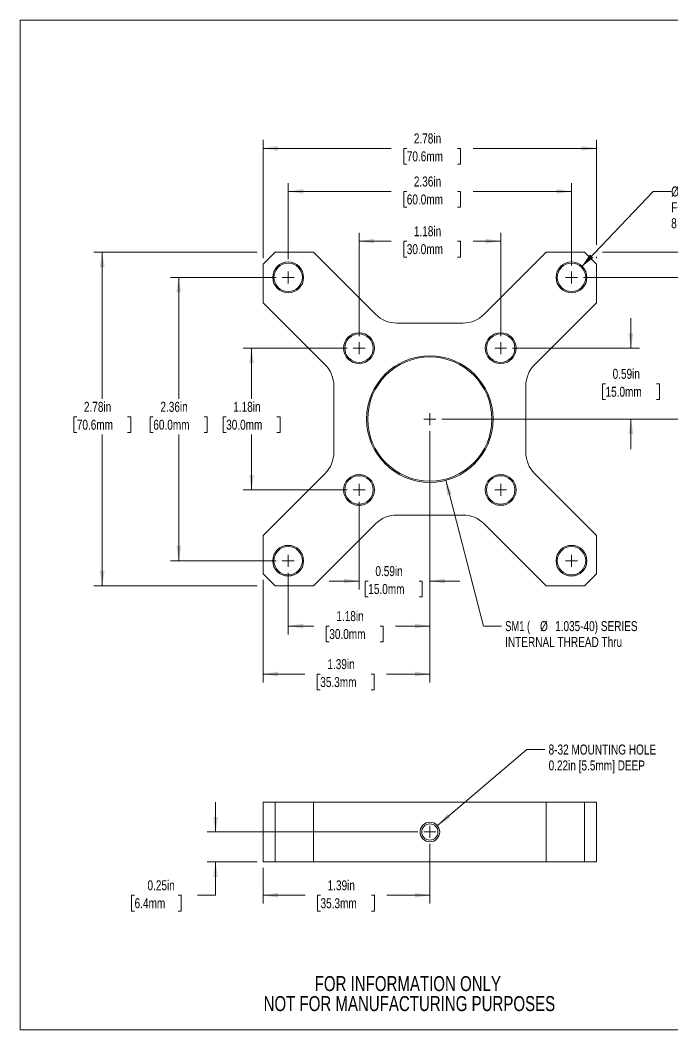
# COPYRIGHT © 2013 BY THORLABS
# Model space of a CAD drawing. Header units: inches. Extents: x 0.1 to 10.9, y 0 to 8.5.
# Drawn here: x 0.06 to 5.5, y 0.04 to 8.45 of the extents above; entities that cross this region are included whole.
import ezdxf

# ---------------------------------------------------------------- set-up
doc = ezdxf.new("R2010")
doc.units = ezdxf.units.IN
doc.header["$MEASUREMENT"] = 0
doc.styles.add('SLDTEXTSTYLE0', font='TXT', dxfattribs={"width": 0.75})
doc.styles.add('SLDTEXTSTYLE2', font='TXT', dxfattribs={"width": 0.7})
doc.dimstyles.new('SLDDIMSTYLE0', dxfattribs={"dimtxt": 0.083333, "dimasz": 0.125, "dimexe": 0, "dimexo": 0.0625, "dimgap": 0.020833, "dimtad": 0, "dimtih": 1, "dimtoh": 1, "dimrnd": 1e-09, "dimzin": 12, "dimdsep": 46, "dimtxsty": 'SLDTEXTSTYLE0', "dimsah": 1, "dimcen": 0.09, "dimadec": 0, "dimazin": 3, "dimtfac": 1, "dimtofl": 0, "dimtmove": 0, "dimatfit": 3, "dimfxl": 1, "dimfrac": 2, "dimtolj": 1, "dimtzin": 12, "dimarcsym": 0})
doc.dimstyles.new('SLDDIMSTYLE1', dxfattribs={"dimtxt": 0.083333, "dimasz": 0.125, "dimexe": 0, "dimexo": 0.0625, "dimgap": 0.020833, "dimtad": 0, "dimtih": 1, "dimtoh": 1, "dimrnd": 1e-09, "dimdsep": 46, "dimtxsty": 'SLDTEXTSTYLE0', "dimsah": 1, "dimcen": 0.09, "dimadec": 0, "dimazin": 2, "dimtfac": 1, "dimtmove": 0, "dimatfit": 0, "dimfxl": 1, "dimfrac": 2, "dimtolj": 1, "dimtzin": 12, "dimarcsym": 0})
doc.dimstyles.new('SLDDIMSTYLE2', dxfattribs={"dimtxt": 0.083333, "dimasz": 0.125, "dimexe": 0, "dimexo": 0.0625, "dimgap": 0.020833, "dimtad": 0, "dimtih": 1, "dimtoh": 1, "dimrnd": 1e-09, "dimzin": 12, "dimdsep": 46, "dimtxsty": 'SLDTEXTSTYLE0', "dimsah": 1, "dimcen": 0, "dimadec": 0, "dimazin": 3, "dimtfac": 1, "dimtofl": 0, "dimtmove": 0, "dimatfit": 3, "dimfxl": 1, "dimfrac": 2, "dimtolj": 1, "dimtzin": 12, "dimarcsym": 0})

# ---------------------------------------------------------------- blocks, each defined once
blk = doc.blocks.new('SW_NOTE_2')
at = {"color": 0, "linetype": 'Continuous', "lineweight": 0, "char_height": 0.125, "attachment_point": 2, "style": 'SLDTEXTSTYLE0'}
for s, insert in [('FOR INFORMATION ONLY', (0.9863, 0.1611)), ('NOT FOR MANUFACTURING PURPOSES', (0.9991, -0.0055))]:
    blk.add_mtext(s, dxfattribs=dict(at, insert=insert))
blk = doc.blocks.new('_D')
at = {"color": 7, "linetype": 'Continuous', "lineweight": 0}
for p, q in [((2.1974, 6.3072), (1.314, 6.3072)), ((1.384, 6.3072), (1.384, 5.2947)), ((1.1721, 5.1454), (1.1468, 5.1454)), ((1.1468, 5.1454), (1.1468, 5.013)), ((1.5959, 5.1454), (1.6212, 5.1454)), ((1.6212, 5.1454), (1.6212, 5.013)), ((1.1468, 5.013), (1.1721, 5.013)), ((1.384, 3.945), (1.384, 4.9961)), ((1.6212, 5.013), (1.5959, 5.013)), ((2.1965, 3.945), (1.314, 3.945))]:
    blk.add_line(p, q, dxfattribs=at)
for points in [[(1.384, 6.3072), (1.364, 6.1822), (1.404, 6.1822)], [(1.384, 3.945), (1.404, 4.07), (1.364, 4.07)]]:
    blk.add_solid(points, dxfattribs=at)
at = {"color": 7, "linetype": 'Continuous', "lineweight": 0, "char_height": 0.08333, "attachment_point": 1, "style": 'SLDTEXTSTYLE0'}
for s, insert in [('2.36in', (1.2313, 5.2697)), ('60.0mm', (1.1721, 5.1204))]:
    blk.add_mtext(s, dxfattribs=dict(at, insert=insert))
blk = doc.blocks.new('_D_1')
at = {"color": 7, "linetype": 'Continuous', "lineweight": 0}
for p, q in [((2.787, 5.7167), (1.9213, 5.7167)), ((1.9913, 5.7167), (1.9913, 5.2947)), ((1.7794, 5.1454), (1.7541, 5.1454)), ((1.7541, 5.1454), (1.7541, 5.013)), ((2.2032, 5.1454), (2.2285, 5.1454)), ((2.2285, 5.1454), (2.2285, 5.013)), ((1.7541, 5.013), (1.7794, 5.013)), ((1.9913, 4.5356), (1.9913, 4.9961)), ((2.2285, 5.013), (2.2032, 5.013)), ((2.787, 4.5356), (1.9213, 4.5356))]:
    blk.add_line(p, q, dxfattribs=at)
for points in [[(1.9913, 5.7167), (1.9713, 5.5917), (2.0113, 5.5917)], [(1.9913, 4.5356), (2.0113, 4.6606), (1.9713, 4.6606)]]:
    blk.add_solid(points, dxfattribs=at)
at = {"color": 7, "linetype": 'Continuous', "lineweight": 0, "char_height": 0.08333, "attachment_point": 1, "style": 'SLDTEXTSTYLE0'}
for s, insert in [('1.18in', (1.8386, 5.2697)), ('30.0mm', (1.7794, 5.1204))]:
    blk.add_mtext(s, dxfattribs=dict(at, insert=insert))
blk = doc.blocks.new('_D_2')
at = {"color": 7, "linetype": 'Continuous', "lineweight": 0}
for p, q in [((2.0376, 6.5161), (0.6762, 6.5161)), ((0.7462, 6.5161), (0.7462, 5.2947)), ((0.5343, 5.1454), (0.509, 5.1454)), ((0.509, 5.1454), (0.509, 5.013)), ((0.9581, 5.1454), (0.9834, 5.1454)), ((0.9834, 5.1454), (0.9834, 5.013)), ((0.509, 5.013), (0.5343, 5.013)), ((0.7462, 3.7361), (0.7462, 4.9961)), ((0.9834, 5.013), (0.9581, 5.013)), ((2.0376, 3.7361), (0.6762, 3.7361))]:
    blk.add_line(p, q, dxfattribs=at)
for points in [[(0.7462, 6.5161), (0.7262, 6.3911), (0.7662, 6.3911)], [(0.7462, 3.7361), (0.7662, 3.8611), (0.7262, 3.8611)]]:
    blk.add_solid(points, dxfattribs=at)
at = {"color": 7, "linetype": 'Continuous', "lineweight": 0, "char_height": 0.08333, "attachment_point": 1, "style": 'SLDTEXTSTYLE0'}
for s, insert in [('2.78in', (0.5935, 5.2697)), ('70.6mm', (0.5343, 5.1204))]:
    blk.add_mtext(s, dxfattribs=dict(at, insert=insert))
blk = doc.blocks.new('_D_3')
at = {"color": 7, "linetype": 'Continuous', "lineweight": 0}
for p, q in [((3.4776, 5.0261), (3.4776, 3.7061)), ((2.887, 4.4356), (2.887, 3.7061)), ((2.887, 3.7761), (2.637, 3.7761)), ((2.9645, 3.7761), (2.9392, 3.7761)), ((2.9392, 3.7761), (2.9392, 3.6437)), ((3.3883, 3.7761), (3.4137, 3.7761)), ((3.4137, 3.7761), (3.4137, 3.6437)), ((3.4776, 3.7761), (3.7276, 3.7761)), ((2.9392, 3.6437), (2.9645, 3.6437)), ((3.4137, 3.6437), (3.3883, 3.6437))]:
    blk.add_line(p, q, dxfattribs=at)
for points in [[(2.887, 3.7761), (2.762, 3.7961), (2.762, 3.7561)], [(3.4776, 3.7761), (3.6026, 3.7561), (3.6026, 3.7961)]]:
    blk.add_solid(points, dxfattribs=at)
at = {"color": 7, "linetype": 'Continuous', "lineweight": 0, "char_height": 0.08333, "attachment_point": 1, "style": 'SLDTEXTSTYLE0'}
for s, insert in [('0.59in', (3.0237, 3.9004)), ('15.0mm', (2.9645, 3.7511))]:
    blk.add_mtext(s, dxfattribs=dict(at, insert=insert))
blk = doc.blocks.new('_D_4')
at = {"color": 7, "linetype": 'Continuous', "lineweight": 0}
for p, q in [((3.4776, 5.0261), (3.4776, 3.3309)), ((2.2965, 3.845), (2.2965, 3.3309)), ((2.2965, 3.4009), (2.5103, 3.4009)), ((2.6393, 3.4009), (2.614, 3.4009)), ((2.614, 3.4009), (2.614, 3.2684)), ((3.0631, 3.4009), (3.0884, 3.4009)), ((3.0884, 3.4009), (3.0884, 3.2684)), ((3.4776, 3.4009), (3.1921, 3.4009)), ((2.614, 3.2684), (2.6393, 3.2684)), ((3.0884, 3.2684), (3.0631, 3.2684))]:
    blk.add_line(p, q, dxfattribs=at)
for points in [[(2.2965, 3.4009), (2.4215, 3.3809), (2.4215, 3.4209)], [(3.4776, 3.4009), (3.3526, 3.4209), (3.3526, 3.3809)]]:
    blk.add_solid(points, dxfattribs=at)
at = {"color": 7, "linetype": 'Continuous', "lineweight": 0, "char_height": 0.08333, "attachment_point": 1, "style": 'SLDTEXTSTYLE0'}
for s, insert in [('1.18in', (2.6985, 3.5252)), ('30.0mm', (2.6393, 3.3759))]:
    blk.add_mtext(s, dxfattribs=dict(at, insert=insert))
blk = doc.blocks.new('_D_5')
at = {"color": 7, "linetype": 'Continuous', "lineweight": 0}
for p, q in [((3.4776, 5.0219), (3.4776, 2.9306)), ((2.0876, 3.7861), (2.0876, 2.9306)), ((2.0876, 3.0006), (2.4353, 3.0006)), ((2.5643, 3.0006), (2.5389, 3.0006)), ((2.5389, 3.0006), (2.5389, 2.8682)), ((2.988, 3.0006), (3.0134, 3.0006)), ((3.0134, 3.0006), (3.0134, 2.8682)), ((3.4776, 3.0006), (3.1171, 3.0006)), ((2.5389, 2.8682), (2.5643, 2.8682)), ((3.0134, 2.8682), (2.988, 2.8682))]:
    blk.add_line(p, q, dxfattribs=at)
for points in [[(2.0876, 3.0006), (2.2126, 2.9806), (2.2126, 3.0206)], [(3.4776, 3.0006), (3.3526, 3.0206), (3.3526, 2.9806)]]:
    blk.add_solid(points, dxfattribs=at)
at = {"color": 7, "linetype": 'Continuous', "lineweight": 0, "char_height": 0.08333, "attachment_point": 1, "style": 'SLDTEXTSTYLE0'}
for s, insert in [('1.39in', (2.6235, 3.1249)), ('35.3mm', (2.5643, 2.9756))]:
    blk.add_mtext(s, dxfattribs=dict(at, insert=insert))
blk = doc.blocks.new('_D_6')
at = {"color": 7, "linetype": 'Continuous', "lineweight": 0}
for p, q in [((2.0876, 6.4661), (2.0876, 7.4523)), ((4.8676, 6.5769), (4.8676, 7.4523)), ((2.0876, 7.3823), (3.1562, 7.3823)), ((3.2853, 7.3823), (3.2599, 7.3823)), ((3.2599, 7.3823), (3.2599, 7.2498)), ((3.709, 7.3823), (3.7344, 7.3823)), ((3.7344, 7.3823), (3.7344, 7.2498)), ((4.8676, 7.3823), (3.838, 7.3823)), ((3.2599, 7.2498), (3.2853, 7.2498)), ((3.7344, 7.2498), (3.709, 7.2498)), ((4.8676, 6.4661), (4.8676, 6.4769))]:
    blk.add_line(p, q, dxfattribs=at)
for points in [[(2.0876, 7.3823), (2.2126, 7.3623), (2.2126, 7.4023)], [(4.8676, 7.3823), (4.7426, 7.4023), (4.7426, 7.3623)]]:
    blk.add_solid(points, dxfattribs=at)
at = {"color": 7, "linetype": 'Continuous', "lineweight": 0, "char_height": 0.08333, "attachment_point": 1, "style": 'SLDTEXTSTYLE0'}
for s, insert in [('2.78in', (3.3444, 7.5066)), ('70.6mm', (3.2853, 7.3573))]:
    blk.add_mtext(s, dxfattribs=dict(at, insert=insert))
blk = doc.blocks.new('_D_7')
at = {"color": 7, "linetype": 'Continuous', "lineweight": 0}
for p, q in [((2.2965, 6.4599), (2.2965, 7.0934)), ((4.6587, 6.4072), (4.6587, 7.0934)), ((2.2965, 7.0234), (3.1562, 7.0234)), ((3.2853, 7.0234), (3.2599, 7.0234)), ((3.2599, 7.0234), (3.2599, 6.891)), ((3.709, 7.0234), (3.7344, 7.0234)), ((3.7344, 7.0234), (3.7344, 6.891)), ((4.6587, 7.0234), (3.838, 7.0234)), ((3.2599, 6.891), (3.2853, 6.891)), ((3.7344, 6.891), (3.709, 6.891))]:
    blk.add_line(p, q, dxfattribs=at)
for points in [[(2.2965, 7.0234), (2.4215, 7.0034), (2.4215, 7.0434)], [(4.6587, 7.0234), (4.5337, 7.0434), (4.5337, 7.0034)]]:
    blk.add_solid(points, dxfattribs=at)
at = {"color": 7, "linetype": 'Continuous', "lineweight": 0, "char_height": 0.08333, "attachment_point": 1, "style": 'SLDTEXTSTYLE0'}
for s, insert in [('2.36in', (3.3444, 7.1477)), ('60.0mm', (3.2853, 6.9984))]:
    blk.add_mtext(s, dxfattribs=dict(at, insert=insert))
blk = doc.blocks.new('_D_8')
at = {"color": 7, "linetype": 'Continuous', "lineweight": 0}
for p, q in [((2.887, 5.8167), (2.887, 6.6791)), ((4.0681, 5.8167), (4.0681, 6.6791)), ((2.887, 6.6091), (3.1562, 6.6091)), ((3.2853, 6.6091), (3.2599, 6.6091)), ((3.2599, 6.6091), (3.2599, 6.4767)), ((3.709, 6.6091), (3.7344, 6.6091)), ((3.7344, 6.6091), (3.7344, 6.4767)), ((4.0681, 6.6091), (3.838, 6.6091)), ((3.2599, 6.4767), (3.2853, 6.4767)), ((3.7344, 6.4767), (3.709, 6.4767))]:
    blk.add_line(p, q, dxfattribs=at)
for points in [[(2.887, 6.6091), (3.012, 6.5891), (3.012, 6.6291)], [(4.0681, 6.6091), (3.9431, 6.6291), (3.9431, 6.5891)]]:
    blk.add_solid(points, dxfattribs=at)
at = {"color": 7, "linetype": 'Continuous', "lineweight": 0, "char_height": 0.08333, "attachment_point": 1, "style": 'SLDTEXTSTYLE0'}
for s, insert in [('1.18in', (3.3444, 6.7334)), ('30.0mm', (3.2853, 6.5841))]:
    blk.add_mtext(s, dxfattribs=dict(at, insert=insert))
blk = doc.blocks.new('_D_9')
at = {"color": 7, "linetype": 'Continuous', "lineweight": 0}
for p, q in [((5.1542, 5.7167), (5.1542, 5.9667)), ((4.1681, 5.7167), (5.2242, 5.7167)), ((4.9424, 5.4203), (4.917, 5.4203)), ((4.917, 5.4203), (4.917, 5.2879)), ((5.3661, 5.4203), (5.3915, 5.4203)), ((5.3915, 5.4203), (5.3915, 5.2879)), ((4.917, 5.2879), (4.9424, 5.2879)), ((5.3915, 5.2879), (5.3661, 5.2879)), ((3.5776, 5.1261), (5.2242, 5.1261)), ((5.1542, 5.1261), (5.1542, 4.8761))]:
    blk.add_line(p, q, dxfattribs=at)
for points in [[(5.1542, 5.7167), (5.1742, 5.8417), (5.1342, 5.8417)], [(5.1542, 5.1261), (5.1342, 5.0011), (5.1742, 5.0011)]]:
    blk.add_solid(points, dxfattribs=at)
at = {"color": 7, "linetype": 'Continuous', "lineweight": 0, "char_height": 0.08333, "attachment_point": 1, "style": 'SLDTEXTSTYLE0'}
for s, insert in [('0.59in', (5.0015, 5.5447)), ('15.0mm', (4.9424, 5.3953))]:
    blk.add_mtext(s, dxfattribs=dict(at, insert=insert))
blk = doc.blocks.new('_D_10')
at = {"color": 7, "linetype": 'Continuous', "lineweight": 0}
for p, q in [((4.7587, 6.3072), (6.0428, 6.3072)), ((5.9728, 6.3072), (5.9728, 5.8398)), ((5.7609, 5.6905), (5.7355, 5.6905)), ((5.7355, 5.6905), (5.7355, 5.5581)), ((6.1846, 5.6905), (6.21, 5.6905)), ((6.21, 5.6905), (6.21, 5.5581)), ((5.7355, 5.5581), (5.7609, 5.5581)), ((6.21, 5.5581), (6.1846, 5.5581)), ((5.9728, 5.1261), (5.9728, 5.5412)), ((3.5776, 5.1261), (6.0428, 5.1261))]:
    blk.add_line(p, q, dxfattribs=at)
for points in [[(5.9728, 6.3072), (5.9528, 6.1822), (5.9928, 6.1822)], [(5.9728, 5.1261), (5.9928, 5.2511), (5.9528, 5.2511)]]:
    blk.add_solid(points, dxfattribs=at)
at = {"color": 7, "linetype": 'Continuous', "lineweight": 0, "char_height": 0.08333, "attachment_point": 1, "style": 'SLDTEXTSTYLE0'}
for s, insert in [('1.18in', (5.8201, 5.8148)), ('30.0mm', (5.7609, 5.6655))]:
    blk.add_mtext(s, dxfattribs=dict(at, insert=insert))
blk = doc.blocks.new('_D_11')
at = {"color": 7, "linetype": 'Continuous', "lineweight": 0}
for p, q in [((4.9176, 6.5161), (6.7514, 6.5161)), ((6.6814, 6.5161), (6.6814, 5.9749)), ((6.4695, 5.8256), (6.4442, 5.8256)), ((6.4442, 5.8256), (6.4442, 5.6932)), ((6.8933, 5.8256), (6.9187, 5.8256)), ((6.9187, 5.8256), (6.9187, 5.6932)), ((6.4442, 5.6932), (6.4695, 5.6932)), ((6.6814, 5.1261), (6.6814, 5.6763)), ((6.9187, 5.6932), (6.8933, 5.6932)), ((3.5776, 5.1261), (6.7514, 5.1261))]:
    blk.add_line(p, q, dxfattribs=at)
for points in [[(6.6814, 6.5161), (6.6614, 6.3911), (6.7014, 6.3911)], [(6.6814, 5.1261), (6.7014, 5.2511), (6.6614, 5.2511)]]:
    blk.add_solid(points, dxfattribs=at)
at = {"color": 7, "linetype": 'Continuous', "lineweight": 0, "char_height": 0.08333, "attachment_point": 1, "style": 'SLDTEXTSTYLE0'}
for s, insert in [('1.39in', (6.5287, 5.9499)), ('35.3mm', (6.4695, 5.8006))]:
    blk.add_mtext(s, dxfattribs=dict(at, insert=insert))
blk = doc.blocks.new('_D_12')
at = {"color": 7, "linetype": 'Continuous', "lineweight": 0}
for p, q in [((4.7404, 6.3931), (5.3397, 7.0234)), ((5.3397, 7.0234), (5.4897, 7.0234))]:
    blk.add_line(p, q, dxfattribs=at)
blk.add_solid([(4.7404, 6.3931), (4.841, 6.4699), (4.812, 6.4975)], dxfattribs=at)
at = {"color": 7, "linetype": 'Continuous', "lineweight": 0, "attachment_point": 1, "style": 'SLDTEXTSTYLE0'}
for s, insert, char_height in [('0.24in [', (5.6155, 7.0646), 0.08333), ('6.0mm] THRU HOLE', (6.1164, 7.0646), 0.083333), ('%%c', (5.4897, 7.0646), 0.08333), ('%%c', (5.9906, 7.0646), 0.08333), ('FOR USE WITH ER SERIES RODS', (5.4897, 6.9322), 0.083333), ('8 PLACES', (5.4897, 6.7998), 0.08333)]:
    blk.add_mtext(s, dxfattribs=dict(at, insert=insert, char_height=char_height))
blk = doc.blocks.new('_D_13')
at = {"color": 7, "linetype": 'Continuous', "lineweight": 0}
for p, q in [((3.6099, 4.6155), (3.9245, 3.4009)), ((3.9245, 3.4009), (4.0745, 3.4009))]:
    blk.add_line(p, q, dxfattribs=at)
blk.add_solid([(3.6099, 4.6155), (3.6219, 4.4894), (3.6606, 4.4995)], dxfattribs=at)
at = {"color": 7, "linetype": 'Continuous', "lineweight": 0, "attachment_point": 1}
for s, insert, char_height, style in [('SM1 (', (4.1058, 3.442), 0.08333, 'SLDTEXTSTYLE2'), ('%%c', (4.3961, 3.442), 0.08333, 'SLDTEXTSTYLE0'), ('1.035-40) SERIES', (4.5219, 3.442), 0.083333, 'SLDTEXTSTYLE0'), ('INTERNAL THREAD Thru', (4.1058, 3.3096), 0.083333, 'SLDTEXTSTYLE0')]:
    blk.add_mtext(s, dxfattribs=dict(at, insert=insert, char_height=char_height, style=style))
blk = doc.blocks.new('SW_CENTERMARKSYMBOL_0')
at = {"color": 0, "linetype": 'Continuous', "lineweight": 0}
for q in [(-0.05, 0), (0, 0.05), (0, -0.05), (0.05, 0)]:
    blk.add_line((0, 0), q, dxfattribs=at)
blk = doc.blocks.new('SW_CENTERMARKSYMBOL_1')
at = {"color": 0, "linetype": 'Continuous', "lineweight": 0}
for q in [(-0.05, 0), (0, 0.05), (0, -0.05), (0.05, 0)]:
    blk.add_line((0, 0), q, dxfattribs=at)
blk = doc.blocks.new('SW_CENTERMARKSYMBOL_2')
at = {"color": 0, "linetype": 'Continuous', "lineweight": 0}
for q in [(-0.05, 0), (0, 0.05), (0, -0.05), (0.05, 0)]:
    blk.add_line((0, 0), q, dxfattribs=at)
blk = doc.blocks.new('SW_CENTERMARKSYMBOL_3')
at = {"color": 0, "linetype": 'Continuous', "lineweight": 0}
for q in [(-0.05, 0), (0, 0.05), (0, -0.05), (0.05, 0)]:
    blk.add_line((0, 0), q, dxfattribs=at)
blk = doc.blocks.new('SW_CENTERMARKSYMBOL_4')
at = {"color": 0, "linetype": 'Continuous', "lineweight": 0}
for q in [(-0.05, 0), (0, 0.05), (0, -0.05), (0.05, 0)]:
    blk.add_line((0, 0), q, dxfattribs=at)
blk = doc.blocks.new('SW_CENTERMARKSYMBOL_5')
at = {"color": 0, "linetype": 'Continuous', "lineweight": 0}
for q in [(-0.05, 0), (0, 0.05), (0, -0.05), (0.05, 0)]:
    blk.add_line((0, 0), q, dxfattribs=at)
blk = doc.blocks.new('SW_CENTERMARKSYMBOL_6')
at = {"color": 0, "linetype": 'Continuous', "lineweight": 0}
for q in [(-0.05, 0), (0, 0.05), (0, -0.05), (0.05, 0)]:
    blk.add_line((0, 0), q, dxfattribs=at)
blk = doc.blocks.new('SW_CENTERMARKSYMBOL_7')
at = {"color": 0, "linetype": 'Continuous', "lineweight": 0}
for q in [(-0.05, 0), (0, 0.05), (0, -0.05), (0.05, 0)]:
    blk.add_line((0, 0), q, dxfattribs=at)
blk = doc.blocks.new('SW_CENTERMARKSYMBOL_8')
at = {"color": 0, "linetype": 'Continuous', "lineweight": 0}
for q in [(-0.05, 0), (0, 0.05), (0, -0.05), (0.05, 0)]:
    blk.add_line((0, 0), q, dxfattribs=at)
blk = doc.blocks.new('_D_14')
at = {"color": 7, "linetype": 'Continuous', "lineweight": 0}
for p, q in [((1.6911, 1.6843), (1.6911, 1.9343)), ((3.3776, 1.6843), (1.6211, 1.6843)), ((2.0376, 1.4343), (1.6211, 1.4343)), ((1.6911, 1.1574), (1.6911, 1.4343)), ((1.0161, 1.1574), (0.9907, 1.1574)), ((0.9907, 1.1574), (0.9907, 1.025)), ((1.3783, 1.1574), (1.4036, 1.1574)), ((1.4036, 1.1574), (1.4036, 1.025)), ((1.5411, 1.1574), (1.6911, 1.1574)), ((0.9907, 1.025), (1.0161, 1.025)), ((1.4036, 1.025), (1.3783, 1.025))]:
    blk.add_line(p, q, dxfattribs=at)
for points in [[(1.6911, 1.6843), (1.7111, 1.8093), (1.6711, 1.8093)], [(1.6911, 1.4343), (1.6711, 1.3093), (1.7111, 1.3093)]]:
    blk.add_solid(points, dxfattribs=at)
at = {"color": 7, "linetype": 'Continuous', "lineweight": 0, "char_height": 0.08333, "attachment_point": 1, "style": 'SLDTEXTSTYLE0'}
for s, insert in [('0.25in', (1.1235, 1.2817)), ('6.4mm', (1.0161, 1.1324))]:
    blk.add_mtext(s, dxfattribs=dict(at, insert=insert))
blk = doc.blocks.new('_D_15')
at = {"color": 7, "linetype": 'Continuous', "lineweight": 0}
for p, q in [((3.4776, 1.5843), (3.4776, 1.0874)), ((2.0876, 1.3843), (2.0876, 1.0874)), ((2.0876, 1.1574), (2.4371, 1.1574)), ((2.5661, 1.1574), (2.5408, 1.1574)), ((2.5408, 1.1574), (2.5408, 1.025)), ((2.9899, 1.1574), (3.0153, 1.1574)), ((3.0153, 1.1574), (3.0153, 1.025)), ((3.4776, 1.1574), (3.1189, 1.1574)), ((2.5408, 1.025), (2.5661, 1.025)), ((3.0153, 1.025), (2.9899, 1.025))]:
    blk.add_line(p, q, dxfattribs=at)
for points in [[(2.0876, 1.1574), (2.2126, 1.1374), (2.2126, 1.1774)], [(3.4776, 1.1574), (3.3526, 1.1774), (3.3526, 1.1374)]]:
    blk.add_solid(points, dxfattribs=at)
at = {"color": 7, "linetype": 'Continuous', "lineweight": 0, "char_height": 0.08333, "attachment_point": 1, "style": 'SLDTEXTSTYLE0'}
for s, insert in [('1.39in', (2.6253, 1.2817)), ('35.3mm', (2.5661, 1.1324))]:
    blk.add_mtext(s, dxfattribs=dict(at, insert=insert))
blk = doc.blocks.new('_D_16')
at = {"color": 7, "linetype": 'Continuous', "lineweight": 0}
for p, q in [((3.5401, 1.7374), (4.2866, 2.3721)), ((4.2866, 2.3721), (4.4366, 2.3721))]:
    blk.add_line(p, q, dxfattribs=at)
blk.add_solid([(3.5401, 1.7374), (3.6483, 1.8031), (3.6223, 1.8336)], dxfattribs=at)
at = {"color": 7, "linetype": 'Continuous', "lineweight": 0, "char_height": 0.083333, "attachment_point": 1, "style": 'SLDTEXTSTYLE0'}
for s, insert in [('8-32 MOUNTING HOLE', (4.4678, 2.4133)), ('0.22in [5.5mm] DEEP', (4.4678, 2.2809))]:
    blk.add_mtext(s, dxfattribs=dict(at, insert=insert))
blk = doc.blocks.new('SW_CENTERMARKSYMBOL_9')
at = {"color": 0, "linetype": 'Continuous', "lineweight": 0}
for q in [(-0.05, 0), (0, 0.05), (0, -0.05), (0.05, 0)]:
    blk.add_line((0, 0), q, dxfattribs=at)

msp = doc.modelspace()

# ---------------------------------------------------------------- linework, layer by layer
at = {"color": 7, "linetype": 'Continuous', "lineweight": 0}
for p, q in [((0.0622, 8.4506), (10.9445, 8.4506)), ((0.0622, 8.4506), (0.0622, 0.0356)), ((2.0876, 6.4161), (2.1876, 6.5161)), ((2.1876, 6.5161), (2.5076, 6.5161)), ((3.0244, 5.9993), (2.5076, 6.5161)), ((3.9308, 5.9993), (4.4476, 6.5161)), ((4.4476, 6.5161), (4.7676, 6.5161)), ((4.7676, 6.5161), (4.8676, 6.4161)), ((2.0876, 6.4161), (2.0876, 6.0961)), ((4.8676, 6.4161), (4.8676, 6.0961)), ((2.6044, 5.5793), (2.0876, 6.0961)), ((4.3508, 5.5793), (4.8676, 6.0961)), ((3.2011, 5.9261), (3.754, 5.9261)), ((2.8126, 5.6271), (2.8094, 5.6271)), ((2.8223, 5.6174), (2.8126, 5.6271)), ((2.8126, 5.6245), (2.8126, 5.6271)), ((4.1426, 5.6271), (4.1329, 5.6174)), ((4.1458, 5.6271), (4.1426, 5.6271)), ((4.1426, 5.6271), (4.1426, 5.6245)), ((2.6776, 5.4026), (2.6776, 4.8497)), ((4.2776, 5.4026), (4.2776, 4.8497)), ((2.6044, 4.6729), (2.0876, 4.1561)), ((2.8126, 4.6251), (2.8223, 4.6348)), ((4.1329, 4.6348), (4.1426, 4.6251)), ((4.3508, 4.6729), (4.8676, 4.1561)), ((2.8094, 4.6251), (2.8126, 4.6251)), ((2.8126, 4.6251), (2.8126, 4.6278)), ((4.1426, 4.6278), (4.1426, 4.6251)), ((4.1426, 4.6251), (4.1458, 4.6251)), ((3.2011, 4.3261), (3.754, 4.3261)), ((3.0244, 4.2529), (2.5076, 3.7361)), ((3.9308, 4.2529), (4.4476, 3.7361)), ((2.0876, 4.1561), (2.0876, 3.8361)), ((4.8676, 4.1561), (4.8676, 3.8361)), ((2.0876, 3.8361), (2.1876, 3.7361)), ((4.8676, 3.8361), (4.7676, 3.7361)), ((2.1876, 3.7361), (2.5076, 3.7361)), ((4.4476, 3.7361), (4.7676, 3.7361)), ((2.0876, 1.9343), (2.0876, 1.4343)), ((2.0876, 1.9343), (2.1876, 1.9343)), ((2.1876, 1.9343), (2.1876, 1.4343)), ((2.1876, 1.9343), (2.5076, 1.9343)), ((2.5076, 1.9343), (2.5076, 1.4343)), ((3.0244, 1.9343), (2.5076, 1.9343)), ((3.0244, 1.9343), (3.2011, 1.9343)), ((3.2011, 1.9343), (3.754, 1.9343)), ((3.9308, 1.9343), (3.754, 1.9343)), ((3.9308, 1.9343), (4.4476, 1.9343)), ((4.4476, 1.9343), (4.4476, 1.4343)), ((4.4476, 1.9343), (4.7676, 1.9343)), ((4.7676, 1.9343), (4.7676, 1.4343)), ((4.8676, 1.9343), (4.7676, 1.9343)), ((4.8676, 1.9343), (4.8676, 1.4343)), ((2.0876, 1.4343), (2.1876, 1.4343)), ((2.1876, 1.4343), (2.5076, 1.4343)), ((3.0244, 1.4343), (2.5076, 1.4343)), ((3.0244, 1.4343), (3.2011, 1.4343)), ((3.2011, 1.4343), (3.754, 1.4343)), ((3.9308, 1.4343), (3.754, 1.4343)), ((3.9308, 1.4343), (4.4476, 1.4343)), ((4.4476, 1.4343), (4.7676, 1.4343)), ((4.8676, 1.4343), (4.7676, 1.4343)), ((10.9445, 0.0356), (0.0622, 0.0356))]:
    msp.add_line(p, q, dxfattribs=at)
for centre, radius in [((2.2965, 6.3072), 0.1285), ((2.2965, 6.3072), 0.1185), ((4.6587, 6.3072), 0.1285), ((4.6587, 6.3072), 0.1185), ((2.887, 5.7167), 0.1285), ((2.887, 5.7167), 0.1185), ((4.0681, 5.7167), 0.1285), ((4.0681, 5.7167), 0.1185), ((3.4776, 5.1261), 0.5275), ((3.4776, 5.1261), 0.5175), ((2.887, 4.5356), 0.1285), ((2.887, 4.5356), 0.1185), ((4.0681, 4.5356), 0.1285), ((4.0681, 4.5356), 0.1185), ((2.2965, 3.945), 0.1285), ((2.2965, 3.945), 0.1185), ((4.6587, 3.945), 0.1285), ((4.6587, 3.945), 0.1185), ((3.4776, 1.6843), 0.082), ((3.4776, 1.6843), 0.068)]:
    msp.add_circle(centre, radius, dxfattribs=at)
for centre, start, end in [((3.2011, 6.1761), 225, 270), ((3.754, 6.1761), 270, 315), ((2.4276, 5.4026), 0, 45), ((4.5276, 5.4026), 135, 180), ((2.4276, 4.8497), 315, 0), ((4.5276, 4.8497), 180, 225), ((3.2011, 4.0761), 90, 135), ((3.754, 4.0761), 45, 90)]:
    msp.add_arc(centre, 0.25, start, end, dxfattribs=at)

# ---------------------------------------------------------------- block references
for name, p in [('SW_CENTERMARKSYMBOL_4', (2.2965, 6.3072)), ('SW_CENTERMARKSYMBOL_2', (4.6587, 6.3072)), ('SW_CENTERMARKSYMBOL_3', (2.887, 5.7167)), ('SW_CENTERMARKSYMBOL_1', (4.0681, 5.7167)), ('SW_CENTERMARKSYMBOL_0', (3.4776, 5.1261)), ('SW_CENTERMARKSYMBOL_5', (2.887, 4.5356)), ('SW_CENTERMARKSYMBOL_7', (4.0681, 4.5356)), ('SW_CENTERMARKSYMBOL_6', (2.2965, 3.945)), ('SW_CENTERMARKSYMBOL_8', (4.6587, 3.945)), ('SW_CENTERMARKSYMBOL_9', (3.4776, 1.6843)), ('SW_NOTE_2', (2.3079, 0.322))]:
    msp.add_blockref(name, p, dxfattribs=at)

# ---------------------------------------------------------------- dimensions: what is measured, and where the dimension line sits
for base, p1, p2, dimstyle, picture, middle in [((4.8676, 7.3823), (2.0876, 6.4161), (4.8676, 6.4161), 'SLDDIMSTYLE0', '_D_6', (3.4971, 7.3823)), ((4.6587, 7.0234), (2.2965, 6.3072), (4.6587, 6.3572), 'SLDDIMSTYLE0', '_D_7', (3.4971, 7.0234)), ((4.0681, 6.6091), (2.887, 5.7667), (4.0681, 5.7667), 'SLDDIMSTYLE0', '_D_8', (3.4971, 6.6091)), ((3.4776, 3.0006), (2.0876, 3.8361), (3.4776, 5.1261), 'SLDDIMSTYLE0', '_D_5', (2.7762, 3.0006)), ((2.2965, 3.4009), (3.4776, 5.0761), (2.2965, 3.895), 'SLDDIMSTYLE0', '_D_4', (2.8512, 3.4009)), ((2.887, 3.7761), (3.4776, 5.0761), (2.887, 4.4856), 'SLDDIMSTYLE1', '_D_3', (3.1764, 3.7761)), ((3.4776, 1.1574), (2.0876, 1.4343), (3.4776, 1.6343), 'SLDDIMSTYLE0', '_D_15', (2.778, 1.1574))]:
    dim = msp.add_linear_dim(base=base, p1=p1, p2=p2, dimstyle=dimstyle, dxfattribs=at)
    dim.commit()
    dim.dimension.update_dxf_attribs({"geometry": picture, "text_midpoint": middle, "dimtype": 160})
for p1, p2, text, picture, middle in [((4.577, 6.2213), (4.7404, 6.3931), '%%c0.24in [%%c6.0mm] THRU HOLE\\PFOR USE WITH ER SERIES RODS\\P8 PLACES', '_D_12', (6.3078, 7.0234)), ((3.3453, 5.6368), (3.6099, 4.6155), ' SM1 (%%c1.035-40) SERIES\\P INTERNAL THREAD Thru', '_D_13', (4.7139, 3.4009)), ((3.4151, 1.6311), (3.5401, 1.7374), ' 8-32 MOUNTING HOLE\\P 0.22in [5.5mm] DEEP', '_D_16', (5.0379, 2.3721))]:
    dim = msp.add_diameter_dim_2p(p1=p1, p2=p2, text=text, dimstyle='SLDDIMSTYLE2', override={"dimpost": '<>'}, dxfattribs=at)
    dim.commit()
    dim.dimension.update_dxf_attribs({"geometry": picture, "text_midpoint": middle, "dimtype": 163})
for base, p1, p2, dimstyle, picture, middle in [((0.7462, 3.7361), (2.1876, 6.5161), (2.1876, 3.7361), 'SLDDIMSTYLE0', '_D_2', (0.7462, 5.1454)), ((6.6814, 6.5161), (3.5276, 5.1261), (4.7676, 6.5161), 'SLDDIMSTYLE0', '_D_11', (6.6814, 5.8256)), ((1.384, 3.945), (2.2965, 6.3072), (2.2465, 3.945), 'SLDDIMSTYLE0', '_D', (1.384, 5.1454)), ((5.9728, 6.3072), (3.5276, 5.1261), (4.7087, 6.3072), 'SLDDIMSTYLE0', '_D_10', (5.9728, 5.6905)), ((5.1542, 5.7167), (3.5276, 5.1261), (4.1181, 5.7167), 'SLDDIMSTYLE1', '_D_9', (5.1542, 5.4203)), ((1.9913, 4.5356), (2.837, 5.7167), (2.837, 4.5356), 'SLDDIMSTYLE0', '_D_1', (1.9913, 5.1454)), ((1.6911, 1.4343), (3.4276, 1.6843), (2.0876, 1.4343), 'SLDDIMSTYLE1', '_D_14', (1.6911, 1.1574))]:
    dim = msp.add_linear_dim(base=base, p1=p1, p2=p2, angle=90, dimstyle=dimstyle, dxfattribs=at)
    dim.commit()
    dim.dimension.update_dxf_attribs({"geometry": picture, "text_midpoint": middle, "dimtype": 160})

doc.saveas('drawing.dxf')
